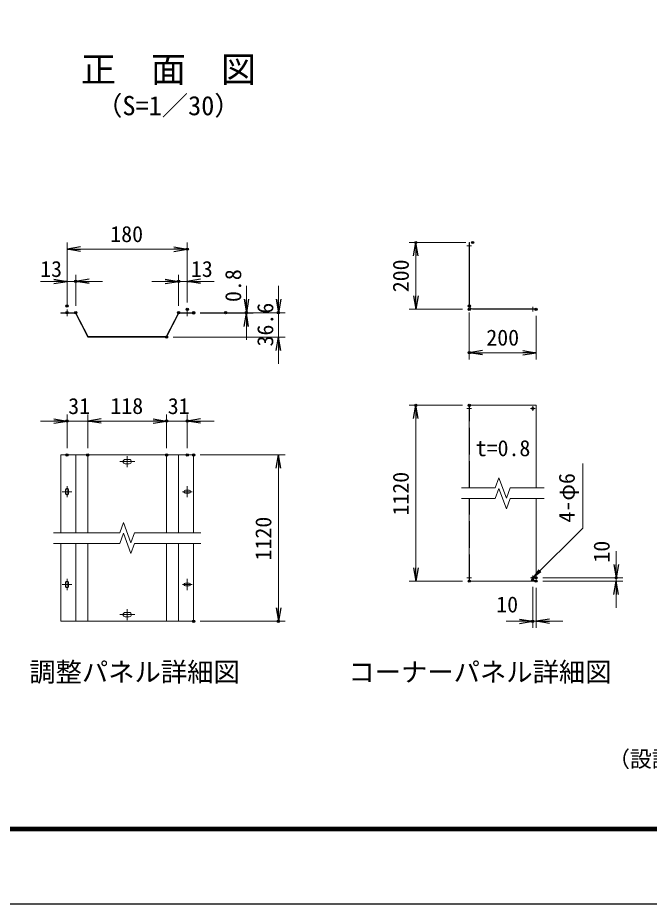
# Model space of a CAD drawing. Units: millimetres, scale not verified. Extents: x -6300 to 6300, y -4455 to 4455.
# Drawn here: x -3501 to -663, y -4455 to -473 of the extents above; entities that cross this region are included whole.
import ezdxf
from ezdxf.enums import TextEntityAlignment as Align

# ---------------------------------------------------------------- set-up
doc = ezdxf.new("R2010")
doc.units = ezdxf.units.MM
doc.header["$LTSCALE"] = 20
doc.header["$PDMODE"] = 32
doc.header["$PDSIZE"] = 10
doc.linetypes.add('DASHED', pattern=[7.5, 6, -1.5])
doc.linetypes.add('USER1', pattern=[50.8, 31.75, -6.35, 6.35, -6.35])
for name, color, linetype, lineweight in [('0-0_D-BMK', 2, 'USER1', 13), ('0-2_D-STR1', 1, 'Continuous', 25), ('0-4_D-STR2', 7, 'Continuous', 13), ('0-5_0', 7, 'Continuous', 25), ('0-6_D-STR-DIM', 7, 'Continuous', 13), ('0-8_D-STR-TXT', 7, 'Continuous', 13), ('0-9_D-TTL-TXT', 7, 'Continuous', 25), ('0-A_D-TTL', 7, 'Continuous', 25)]:
    doc.layers.add(name, color=color, linetype=linetype, lineweight=lineweight)
doc.layers.add('0-7_Defpoints', color=8, linetype='Continuous')
doc.styles.add('ＭＳ ゴシック', font='')
doc.styles.get('ＭＳ ゴシック').set_extended_font_data('MS Gothic')

# ---------------------------------------------------------------- blocks, each defined once
blk = doc.blocks.new('_Open')
at = {"layer": '0-5_0'}
blk.add_line((-20, 3.333), (0, 0), dxfattribs=at)
blk.add_lwpolyline([(-20, -3.333), (0, 0), (-20, 0)], dxfattribs=at)

msp = doc.modelspace()

# ---------------------------------------------------------------- linework, layer by layer
at = {"layer": '0-0_D-BMK'}
for p, q in [((-1482.5, -1497.27), (-1461.5, -1497.27)), ((-3278.89, -1782.6), (-3278.89, -1812.6)), ((-2738.89, -1782.6), (-2738.89, -1812.6)), ((-1187, -1771.77), (-1187, -1792.77)), ((-1482.5, -2228.44), (-1461.5, -2228.44)), ((-1197.5, -2228.44), (-1176.5, -2228.44)), ((-1187, -2217.94), (-1187, -2238.94)), ((-2975.29, -2466.64), (-3042.49, -2466.64)), ((-3008.89, -2441.89), (-3008.89, -2491.39)), ((-3278.89, -2576.89), (-3278.89, -2626.39)), ((-2738.89, -2576.89), (-2738.89, -2626.39)), ((-3300.34, -2601.64), (-3257.44, -2601.64)), ((-2717.44, -2601.64), (-2760.34, -2601.64)), ((-1187, -2999.14), (-1187, -2978.14)), ((-3300.34, -3018.64), (-3257.44, -3018.64)), ((-3278.89, -2993.89), (-3278.89, -3043.39)), ((-2717.44, -3018.64), (-2760.34, -3018.64)), ((-2738.89, -2993.89), (-2738.89, -3043.39)), ((-1482.5, -2988.64), (-1461.5, -2988.64)), ((-1197.5, -2988.64), (-1176.5, -2988.64)), ((-3008.89, -3178.39), (-3008.89, -3128.89)), ((-2975.29, -3153.64), (-3042.49, -3153.64))]:
    msp.add_line(p, q, dxfattribs=at)
at = {"layer": '0-2_D-STR1'}
msp.add_circle((-1187, -2228.44), 4.5, dxfattribs=at)
at = {"layer": '0-4_D-STR2'}
for p, q in [((-1472, -1767.27), (-1472, -1482.27)), ((-1472, -1482.27), (-1470.8, -1482.27)), ((-1470.8, -1767.27), (-1470.8, -1482.27)), ((-1457, -1781.07), (-1172, -1781.07)), ((-1472, -2584.54), (-1472, -2213.44)), ((-1472, -2213.44), (-1172, -2213.44)), ((-1172, -2584.54), (-1172, -2213.44)), ((-1472, -3003.64), (-1472, -2632.54)), ((-1172, -3003.64), (-1172, -2632.54)), ((-1472, -3003.64), (-1172, -3003.64))]:
    msp.add_line(p, q, dxfattribs=at)
at = {"layer": '0-4_D-STR2', "linetype": 'DASHED'}
for p, q in [((-1470.8, -2584.54), (-1470.8, -2213.44)), ((-1470.8, -3003.64), (-1470.8, -2632.54))]:
    msp.add_line(p, q, dxfattribs=at)
at = {"layer": '0-4_D-STR2'}
msp.add_lwpolyline([(-1457, -1782.27), (-1172, -1782.27), (-1172, -1781.07)], dxfattribs=at)
for radius in [15, 13.8]:
    msp.add_arc((-1457, -1767.27), radius, 180, 270, dxfattribs=at)
at = {"layer": '0-5_0'}
msp.add_circle((-1187, -2988.64), 4.5, dxfattribs=at)
at = {"layer": '0-6_D-STR-DIM'}
for p, q in [((-3278.89, -1737.6), (-3278.89, -1482.27)), ((-3218.89, -1512.27), (-2798.89, -1512.27)), ((-2738.89, -1752.6), (-2738.89, -1482.27)), ((-1487, -1482.27), (-1742, -1482.27)), ((-1712, -1722.27), (-1712, -1542.27)), ((-3278.89, -1767.6), (-3278.89, -1627.12)), ((-3239.89, -1767.6), (-3239.89, -1627.12)), ((-2777.89, -1767.6), (-2777.89, -1627.12)), ((-2738.89, -1752.6), (-2738.89, -1627.12)), ((-3338.89, -1657.12), (-3398.89, -1657.12)), ((-3278.89, -1657.12), (-3239.89, -1657.12)), ((-3179.89, -1657.12), (-3119.89, -1657.12)), ((-2837.89, -1657.12), (-2897.89, -1657.12)), ((-2738.89, -1657.12), (-2777.89, -1657.12)), ((-2678.89, -1657.12), (-2618.89, -1657.12)), ((-2473.39, -1737.6), (-2473.39, -1677.6)), ((-2329.39, -1737.6), (-2329.39, -1677.6)), ((-1502, -1782.27), (-1742, -1782.27)), ((-3307.39, -1797.6), (-3239.89, -1797.6)), ((-3307.39, -1800), (-3307.39, -1797.6)), ((-3239.89, -1797.6), (-3184.41, -1905)), ((-2777.89, -1797.6), (-2833.38, -1905)), ((-2776.41, -1800), (-2831.89, -1907.4)), ((-2710.39, -1797.6), (-2777.89, -1797.6)), ((-2710.39, -1800), (-2776.41, -1800)), ((-2710.39, -1800), (-2710.39, -1797.6)), ((-2680.59, -1797.6), (-2443.39, -1797.6)), ((-2680.59, -1800), (-2443.39, -1800)), ((-2536.59, -1797.6), (-2299.39, -1797.6)), ((-2473.39, -1800), (-2473.39, -1797.6)), ((-2329.39, -1907.4), (-2329.39, -1797.6)), ((-1472, -1797.27), (-1472, -2007.27)), ((-1172, -1812.27), (-1172, -2007.27)), ((-2473.39, -1860), (-2473.39, -1920)), ((-2831.89, -1907.4), (-3185.89, -1907.4)), ((-2833.38, -1905), (-3184.41, -1905)), ((-2802.09, -1907.4), (-2299.39, -1907.4)), ((-2329.39, -1967.4), (-2329.39, -2027.4)), ((-1232, -1977.27), (-1412, -1977.27)), ((-1502, -2213.44), (-1742, -2213.44)), ((-3278.89, -2406.64), (-3278.89, -2254.37)), ((-3186.03, -2406.64), (-3186.03, -2254.37)), ((-3186.03, -2406.64), (-3186.03, -2254.37)), ((-2831.89, -2406.64), (-2831.89, -2254.37)), ((-2831.89, -2406.64), (-2831.89, -2254.37)), ((-2738.89, -2406.64), (-2738.89, -2254.37)), ((-3338.89, -2284.37), (-3398.89, -2284.37)), ((-3186.03, -2284.37), (-3278.89, -2284.37)), ((-3126.03, -2284.37), (-3066.03, -2284.37)), ((-3126.03, -2284.37), (-2891.89, -2284.37)), ((-2891.89, -2284.37), (-2951.89, -2284.37)), ((-2831.89, -2284.37), (-2738.89, -2284.37)), ((-2678.89, -2284.37), (-2618.89, -2284.37)), ((-1712, -2943.64), (-1712, -2273.44)), ((-3307.39, -2436.64), (-3307.39, -2786.14)), ((-2710.39, -2436.64), (-3307.39, -2436.64)), ((-3239.89, -2436.64), (-3239.89, -2786.14)), ((-3185.89, -2436.64), (-3185.89, -2786.14)), ((-3000.04, -2456.89), (-3017.74, -2456.89)), ((-2831.89, -2436.64), (-2831.89, -2786.14)), ((-2777.89, -2436.64), (-2777.89, -2786.14)), ((-2710.39, -2436.64), (-2710.39, -2786.14)), ((-2680.39, -2436.64), (-2299.39, -2436.64)), ((-3000.04, -2476.39), (-3017.74, -2476.39)), ((-2329.39, -2496.64), (-2329.39, -3123.64)), ((-1355.15, -2584.69), (-1338.58, -2539.16)), ((-1305.43, -2630.22), (-1338.58, -2539.16)), ((-1507.72, -2584.54), (-1355.1, -2584.54)), ((-1355.15, -2632.69), (-1338.58, -2587.16)), ((-1305.43, -2678.22), (-1338.58, -2587.16)), ((-1288.86, -2584.69), (-1305.43, -2630.22)), ((-1288.8, -2584.54), (-1136.23, -2584.54)), ((-3285.34, -2593.09), (-3285.34, -2610.19)), ((-3272.44, -2593.09), (-3272.44, -2610.19)), ((-2747.44, -2595.19), (-2730.34, -2595.19)), ((-2747.44, -2608.09), (-2730.34, -2608.09)), ((-1507.72, -2632.54), (-1355.1, -2632.54)), ((-1288.86, -2632.69), (-1305.43, -2678.22)), ((-1288.8, -2632.54), (-1136.23, -2632.54)), ((-3042.04, -2786.29), (-3025.46, -2740.76)), ((-2992.32, -2831.82), (-3025.46, -2740.76)), ((-3339.73, -2786.14), (-3041.98, -2786.14)), ((-2975.74, -2786.29), (-2992.32, -2831.82)), ((-2975.69, -2786.14), (-2678.05, -2786.14)), ((-3042.04, -2834.29), (-3025.46, -2788.76)), ((-2992.32, -2879.82), (-3025.46, -2788.76)), ((-3339.73, -2834.14), (-3041.98, -2834.14)), ((-3307.39, -3183.64), (-3307.39, -2834.14)), ((-3239.89, -3183.64), (-3239.89, -2834.14)), ((-3185.89, -3183.64), (-3185.89, -2834.14)), ((-2975.74, -2834.29), (-2992.32, -2879.82)), ((-2975.69, -2834.14), (-2678.05, -2834.14)), ((-2831.89, -3183.64), (-2831.89, -2834.14)), ((-2777.89, -3183.64), (-2777.89, -2834.14)), ((-2710.39, -3183.64), (-2710.39, -2834.14)), ((-812, -2928.64), (-812, -2868.64)), ((-3285.34, -3010.09), (-3285.34, -3027.19)), ((-3272.44, -3010.09), (-3272.44, -3027.19)), ((-2747.44, -3012.19), (-2730.34, -3012.19)), ((-2747.44, -3025.09), (-2730.34, -3025.09)), ((-1502, -3003.64), (-1742, -3003.64)), ((-1142, -2988.64), (-782, -2988.64)), ((-1142, -3003.64), (-782, -3003.64)), ((-812, -3003.64), (-812, -2988.64)), ((-1187, -3029.14), (-1187, -3213.64)), ((-1172, -3033.64), (-1172, -3213.64)), ((-812, -3063.64), (-812, -3123.64)), ((-3000.04, -3143.89), (-3017.74, -3143.89)), ((-2710.39, -3183.64), (-3307.39, -3183.64)), ((-3000.04, -3163.39), (-3017.74, -3163.39)), ((-2680.39, -3183.64), (-2299.39, -3183.64)), ((-1247, -3183.64), (-1307, -3183.64)), ((-1172, -3183.64), (-1187, -3183.64)), ((-1112, -3183.64), (-1052, -3183.64))]:
    msp.add_line(p, q, dxfattribs=at)
msp.add_lwpolyline([(-3307.39, -1800), (-3241.38, -1800), (-3185.89, -1907.4)], dxfattribs=at)
for centre, radius, start, end in [((-3017.74, -2466.64), 9.75, 90, 270), ((-3000.04, -2466.64), 9.75, 270, 90), ((-3278.89, -2593.09), 6.45, 0, 180), ((-3278.89, -2610.19), 6.45, 180, 0), ((-2747.44, -2601.64), 6.45, 90, 270), ((-2730.34, -2601.64), 6.45, 270, 90), ((-3278.89, -3010.09), 6.45, 0, 180), ((-2747.44, -3018.64), 6.45, 90, 270), ((-2730.34, -3018.64), 6.45, 270, 90), ((-3278.89, -3027.19), 6.45, 180, 0), ((-3017.74, -3153.64), 9.75, 90, 270), ((-3000.04, -3153.64), 9.75, 270, 90)]:
    msp.add_arc(centre, radius, start, end, dxfattribs=at)
at = {"layer": '0-7_Defpoints'}
for p in [(-2738.89, -1512.27), (-1712, -1482.27), (-1457, -1482.27), (-3239.89, -1657.12), (-2777.89, -1657.12), (-3278.89, -1767.6), (-2738.89, -1782.6), (-1472, -1767.27), (-1472, -1782.27), (-1172, -1782.27), (-3278.89, -1797.6), (-3239.89, -1797.6), (-2777.89, -1797.6), (-2710.59, -1797.6), (-2710.59, -1800), (-2566.59, -1797.6), (-2473.39, -1797.6), (-2329.39, -1797.6), (-2832.09, -1907.4), (-1472, -1977.27), (-1712, -2213.44), (-1472, -2213.44), (-3278.89, -2284.37), (-2831.89, -2284.37), (-2738.89, -2284.37), (-3278.89, -2436.64), (-3186.03, -2436.64), (-2831.89, -2436.64), (-2738.89, -2436.64), (-2710.39, -2436.64), (-1172, -2988.64), (-812, -2988.64), (-1472, -3003.64), (-1187, -2999.14), (-1172, -3003.64), (-1172, -3003.64), (-2710.39, -3183.64), (-2329.39, -3183.64), (-1187, -3183.64)]:
    msp.add_point(p, dxfattribs=at)
at = {"layer": '0-8_D-STR-TXT'}
msp.add_lwpolyline([(-961.71, -2475.7), (-961.71, -2765.51), (-1182.39, -2984.07)], dxfattribs=at)
at = {"layer": '0-A_D-TTL', "color": 2}
msp.add_lwpolyline([(-6300, 4455), (6300, 4455), (6300, -4455), (-6300, -4455)], close=True, dxfattribs=at)
at = {"layer": '0-A_D-TTL'}
for points in [[(-5895, 4125), (5895, 4125), (5895, -4125), (-5895, -4125)], [(-5891.25, 4121.25), (5891.25, 4121.25), (5891.25, -4121.25), (-5891.25, -4121.25)], [(-5887.5, 4117.5), (5887.5, 4117.5), (5887.5, -4117.5), (-5887.5, -4117.5)], [(-5883.75, 4113.75), (5883.75, 4113.75), (5883.75, -4113.75), (-5883.75, -4113.75)], [(-5880, 4110), (5880, 4110), (5880, -4110), (-5880, -4110)]]:
    msp.add_lwpolyline(points, close=True, dxfattribs=at)

# ---------------------------------------------------------------- block references
at = {"layer": '0-6_D-STR-DIM', "xscale": 3, "yscale": 3}
for p, rotation in [((-3278.89, -1512.27), 180), ((-1712, -1482.27), 90), ((-3239.89, -1657.12), 180), ((-2738.89, -1657.12), 180), ((-2473.39, -1797.6), 270), ((-2329.39, -1797.6), 270), ((-1712, -1782.27), 270), ((-2473.39, -1800), 90), ((-2329.39, -1907.4), 90), ((-1472, -1977.27), 180), ((-1712, -2213.44), 90), ((-3186.03, -2284.37), 180), ((-3186.03, -2284.37), 180), ((-2738.89, -2284.37), 180), ((-2329.39, -2436.64), 90), ((-1712, -3003.64), 270), ((-812, -2988.64), 270), ((-812, -3003.64), 90), ((-2329.39, -3183.64), 270), ((-1172, -3183.64), 180)]:
    msp.add_blockref('_Open', p, dxfattribs=dict(at, rotation=rotation))
for p in [(-2738.89, -1512.27), (-3278.89, -1657.12), (-2777.89, -1657.12), (-1172, -1977.27), (-3278.89, -2284.37), (-2831.89, -2284.37), (-2831.89, -2284.37), (-1187, -3183.64)]:
    msp.add_blockref('_Open', p, dxfattribs=at)
at = {"layer": '0-8_D-STR-TXT', "xscale": 2, "yscale": 2, "rotation": 224.72383}
msp.add_blockref('_Open', (-1183.81, -2985.48), dxfattribs=at)

# ---------------------------------------------------------------- texts
at = {"layer": '0-6_D-STR-DIM', "style": 'ＭＳ ゴシック'}
for s, p in [('180', (-3084.87, -1502.15)), ('13', (-3399.91, -1658.94)), ('13', (-2722.7, -1658.94)), ('200', (-1395.5, -1967.15)), ('31', (-3273.79, -2274.8)), ('118', (-3084.37, -2274.24)), ('31', (-2826.65, -2274.73)), ('10', (-1350.96, -3165.85))]:
    msp.add_text(s, height=72.14, dxfattribs=at).set_placement(p, align=Align.BOTTOM_LEFT)
for s, p in [('200', (-1722.13, -1705.77)), ('0.8', (-2475.11, -1749.79)), ('36.6', (-2331.11, -1949.4)), ('1120', (-1722.13, -2708.89)), ('1120', (-2339.51, -2910.49)), ('10', (-820, -2920.24))]:
    msp.add_text(s, height=72.14, rotation=90, dxfattribs=at).set_placement(p, align=Align.BOTTOM_LEFT)
at = {"layer": '0-8_D-STR-TXT', "style": 'ＭＳ ゴシック'}
msp.add_text('t=0.8', height=72.14, dxfattribs=at).set_placement((-1443.15, -2463.82), align=Align.BOTTOM_LEFT)
msp.add_text('4-φ6', height=72.14, rotation=90, dxfattribs=at).set_placement((-976.53, -2740.15), align=Align.BOTTOM_LEFT)
at = {"layer": '0-9_D-TTL-TXT', "style": 'ＭＳ ゴシック'}
for s, height, p in [('正\u3000面\u3000図', 115.4, (-3216.81, -797.08)), ('（S=1／30）', 86.66, (-3148.59, -936.87)), ('調整パネル詳細図', 86.66, (-3448.8, -3481.02)), ('コーナーパネル詳細図', 86.66, (-2015.14, -3481.02)), ('（設計条件）風荷重：昭和57年改正 建築基準法・同施行令に基づく風圧力に準拠。', 72.14, (-848.67, -3860.4))]:
    msp.add_text(s, height=height, dxfattribs=at).set_placement(p, align=Align.BOTTOM_LEFT)

doc.saveas('drawing.dxf')
